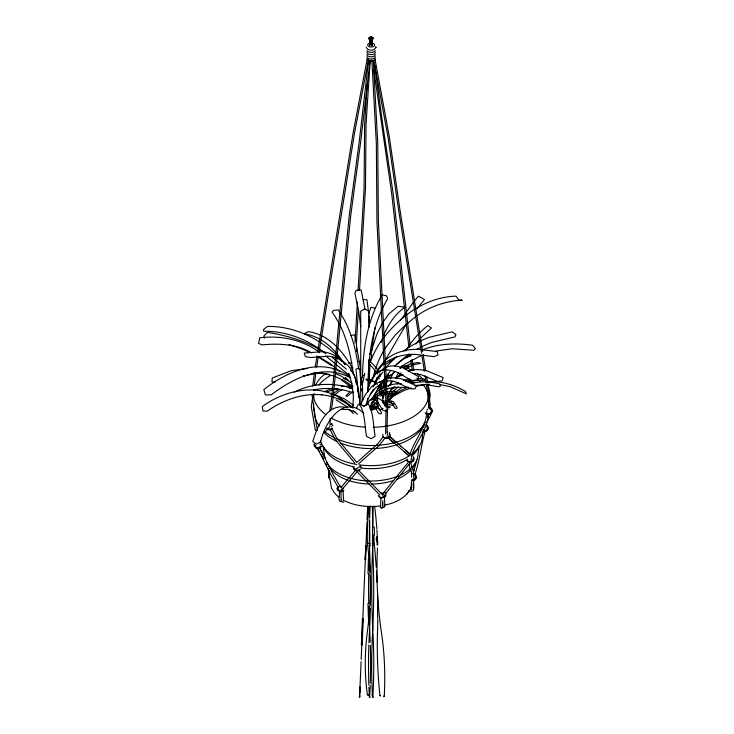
<?xml version="1.0" encoding="UTF-8"?>
<svg xmlns="http://www.w3.org/2000/svg" width="734" height="734" viewBox="0 0 734 734"><rect width="100%" height="100%" fill="white"/><g stroke="black" fill="none" stroke-linecap="round" stroke-linejoin="round"><path stroke-width="1.1" d="M377.166 405.663L377.212 400.801M328.676 470.063L328.603 476.935L329.419 478.843M385.561 434.06L386.047 409.444M386.992 432.739L387.543 405.874L378.359 221.228L377.762 143.515L373.285 60.216M362.064 390.607L362.128 388.46M362.238 384.166L362.33 380.955M367.807 391.928C368.138 360.064 370.844 326.768 387.644 298.83L386.671 295.894L382.267 294.765C367.275 319.666 363.018 349.09 362.422 377.689M368 573.841L368.395 558.877M377.276 397.195L377.432 394.589L377.762 408.434L380.561 409.811L383.075 408.407M328.768 470.081L328.575 475.467L329.364 477.384M380.588 506.662L380.937 497.505M382.552 506.937L382.882 500.616M361.348 645.14L362.412 618.377M362.183 645.158L363.247 618.395M377.542 397.727L377.698 393.846M428.702 408.26L428.849 404.874L426.482 384.744M430.032 409.609L430.197 404.773L427.803 384.322M352.843 408.223L353.384 396.241L351.659 382.744L348.687 373.129M359.541 405.095C359.944 394.176 357.733 382.974 353.127 373.065M364.908 559.638L365.945 545.766L365.743 559.657M360.403 687.079L359.541 697.08L359.568 687.061M381.249 394.571L381.478 390.396M354.999 343.081L357.394 302.142M358.064 290.774L364.064 188.418L364.605 124.688L367.284 83.731M358.348 309.895L356.421 342.879L356.651 351.577M359.486 290.563L365.477 188.216L366.027 124.486L370.193 60.775M385.405 492.578L385.267 494.716L383.579 496.973M413.581 456.796L413.444 458.933L411.756 461.191L409.499 462.227L407.242 461.328M368.551 64.39L368.771 60.977M369.817 45.049L370.202 40.159M382.616 394.204L382.882 390.378M339.677 490.863L339.016 499.771L339.888 501.478L341.796 501.377M368.596 60.371L359.22 141.836L349.136 216.447L331.584 398.351L329.676 411.728M370.064 60.417L360.688 141.882L350.604 216.493L333.053 398.397L331.456 409.544M371.753 45.701L372.404 40.049L371.67 39.627M367.67 391.387L368.037 388.277L370.927 380.35L375.138 374.322A73.281 32.03 57.7 0 1 398.048 372.643L411.994 380.762L417.123 380.322L418.554 376.726L404.608 368.606A73.281 32.03 57.7 0 0 381.698 370.294M371.514 352.109L374.946 327.529M312.666 386.011L314.336 373.588M314.235 385.166L315.895 372.753M313.776 403.544L313.326 406.764L317.437 430.234M330.181 418.472L330.025 425.206M383.166 388.405L384.203 382.717M384.579 387.112L384.864 385.139M312.803 396.277L311.271 406.819L315.427 430.537M413.664 471.659L414.783 463.906M419.187 446.061L418.041 453.933A46.903 27.075 0 0 1 411.765 467.475M423.408 429.436L422.463 436.014A51.316 29.626 0 0 1 358.935 464.787M423.729 427.243L424.362 422.857M428.399 407.553L429.023 403.232M429.335 401.067L430.271 394.589L428.261 385.754M369.973 364.394L369.184 379.808M315.244 366.817L316.895 356.669M317.804 351.026L353.21 132.285L367.128 59.335M316.657 367.101L318.299 356.953M319.033 352.439L354.614 132.57L368.541 59.628M426.821 411.168C426.436 427.032 415.086 439.06 410.205 453.566M428.491 414.178C427.72 429.151 416.646 440.519 412.187 454.392M370.413 361.394L371.707 355.21L371.294 354.063L369.532 353.797M384.258 492.413L383.533 493.184M380.12 507.13L381.698 508.378L382.524 507.093M377.001 400.681L377.047 403.608M382.368 507.937L382.662 506.341M369.697 45.866L370.34 42.499M371.321 45.031L372.175 40.544L371.661 39.994M425.032 431.665C421.032 445.758 419.756 460.447 414.967 474.338M384.726 506.185L383.864 507.634L382.588 507.066M382.653 394.965L382.983 403.012M367.376 694.859L368.174 694.676L367.376 694.859A343.659 271.039 -24.9 0 1 367.376 631.726A480.577 379.019 -24.9 0 0 368.826 618.918M368.807 313.776L370.899 307.307L375.056 308.197M385.46 495.634L384.937 497.257L381.405 497.946M375.881 47.875L376.047 47.141M382.873 434.152L382.873 436.491L384.598 437.785L387.414 438.005L390.038 436.537L390.185 434.4M383.075 493.074L383.185 492.606M411.82 483.761L410.664 488.853L406.572 494.551M382.662 398.745L385.607 391.598M387.167 401.168L389.093 392.873M371.532 40.297L371 40.838L370.119 40.498M366.046 405.205L367.11 401.048L371.523 391.919M370.386 354.027L376.937 333.915L382.029 323.832M371.844 39.434L371.652 40.15M377.588 407.095L378.193 405.489M413.499 471.797L416.894 459.943M387.414 398.195L388.405 395.002M384.882 386.598L386.91 381.01M384.662 388.892L382.185 395.929M387.873 397.094L389.791 393.039M381.084 342.512L382.625 338.255M374.955 383.249L377.12 377.313M331.236 424.344L331.456 423.729M385.607 378.505L387.047 375.432L388.46 374.991L388.506 374.056L386.717 378.001M383.533 493.799L382.616 495.881M366.339 405.296L369.404 400.516A45.655 13.23 80.9 0 1 378.377 403.085L382.845 410.242L385.946 411.104L387.864 409.425L383.396 402.269A45.655 13.23 80.9 0 0 374.423 399.7L372.147 402.718L370.175 407.104M356.623 407.856L358.008 404.783L359.486 403.984L364.165 406.205M387.781 379.065L390.149 374.753M360.926 403.929L365.339 394.8L370.899 387.543A69.647 39.076 65.3 0 1 396.232 382.093L410.196 388.772L415.022 388.837L416.389 385.891L402.416 379.203A69.647 39.076 65.3 0 0 379.57 382.469M390.304 379.028L393.727 372.184M395.736 378.193L398.645 372.395M383.781 335.053C388.552 324.29 394.965 313.877 404.994 307.298L398.149 306.161L388.892 313.969L382.542 322.822M410.434 462.42L385.295 494.046M370.202 383.047L375.074 373.734L381.68 365.798A69.583 47.499 31.4 0 1 414.765 354.32L434.069 356.66L437.987 354.999L437.207 351.595L417.894 349.256A69.583 47.499 31.4 0 0 384.809 360.733M374.312 376.129L378.212 368.679L384.148 361.532M370.688 400.223L376.322 392.341A43.012 28.975 18.8 0 1 397.534 383.763L401.489 383.772M386.882 436.391L387.836 434.216L387.469 431.831M410.783 460.108L411.737 457.933L411.655 456.025M427.004 410.104L427.472 409.251M385.157 360.504L406.462 323.822M371.092 403.929L375.019 398.452A24.543 19.818 6 0 1 377.891 395.965M370.367 406.599L374.835 400.149A24.543 19.818 6 0 1 377.707 397.663M373.184 386.91L377.689 378.955L382.845 372.074M372.753 397.911L380.643 384.001M355.274 470.751L355.614 470.155L341.2 487.248M400.581 368.532L402.305 365.587M430.06 413.453L431.39 411.187L430.766 408.618L428.555 407.251M405.764 350.925C411.398 341.172 418.976 332.511 427.849 325.566L431.482 327.97L420.454 338.227M406.884 357.742L409.15 354.008M389.892 396.14L392.24 392.332M426.858 421.949L430.968 414.582M427.28 417.307L428.959 414.664M387.983 400.782L395.158 392.497L401.526 387.772M385.341 406.269L386.46 404.517M359.128 696.805L359.954 696.823M343.182 491.459L339.53 491.56L338.631 489.89M354.981 469.586L354.843 468.898M370.239 43.517L369.78 40.113L370.514 39.636M400.792 319.969L413.315 302.344M332.933 425.243L331.584 426.326M337.851 488.642L337.301 489.899L338.989 490.33M354.054 467.65L353.513 468.916L355.201 469.338L360.807 466.218M366.358 546.032L365.532 546.013M370.918 408.636L375.469 403.434A26.919 17.873 57.7 0 1 378.01 401.984M384.955 405.526L386.047 403.948M372.918 695.327L372.202 695.126L372.918 695.327A622.836 359.596 60 0 0 372.973 633.268M340.31 485.972L340.31 486.853M413.343 461.145L411.535 462.236L409.572 462.163M332.236 428.197L329.318 429.234L326.694 428.61M338.246 486.523L336.842 488.468L338.356 490.569L340.98 491.202L343.907 490.156M360.155 469.448L359.394 470.476L357.568 470.934L355.733 470.567L354.66 469.173M369.367 696.924L370.074 697.061L369.367 696.924A622.836 359.596 60 0 1 368.936 687.226M386.056 367.762L387.35 366.046A79.098 61.197 -30.3 0 1 396.828 356.458M382.57 381.423L390.295 371.092M383.267 437.198L385.011 438.482L387.855 437.473L389.543 435.216L389.561 432.418M376.927 544.848C378.735 546.133 375.074 538.985 376.606 536.829M341.567 490.156L357.008 471.733L379.845 495M416.93 308.812L424.491 299.49L418.499 296.197L414.627 300.72M372.221 391.011L373.615 389.194M370.165 394.864L375.725 387.607L382.845 382.68M378.157 388.139L380.891 384.57M372.404 40.049L371.156 40.287M329.85 426.601L329.85 426.041M315.244 446.125L315.602 447.896L317.171 448.566L320.345 447.612L320.345 446.043M386.258 346.641L395.525 334.777L405.122 325.364L415.728 316.593M314.244 444.162L314.4 446.3L317.024 447.768L319.831 447.547L321.556 446.254M383.543 436.455L377.496 444.116L357.119 462.218M385.166 437.877L379.028 445.639L358.743 463.631M415.783 344.099L419.793 339.071M388.222 386.735L392.745 381.074M396.287 378.762L401.03 372.826M431.207 412.747L429.711 414.077M415.27 478.981L413.774 480.311M407.976 462.668L383.579 492.808M371.661 400.021L375.111 395.837A43.012 28.975 18.8 0 1 396.314 387.268L408.838 387.561M392.883 391.626L397.947 387.066M390.864 389.772L393.158 387.249M389.892 391.561L392.965 388.203A35.838 31.59 29.2 0 1 394.479 386.91M388.717 401.003L394.204 395.351L400.562 390.626L408.141 387.029M349.338 392.24L346.063 395.782L346.843 396.534L353.127 391.451M324.456 432.253L327.437 429.326M387.451 378.294L395.103 371.542M371.376 406.709L373.478 404.709A26.919 17.873 57.7 0 1 376.937 402.911M383.634 403.929L384.864 402.773M330.75 394.745L331.814 393.745M370.074 408.774L372.156 406.838A28.865 10.487 88.4 0 1 378.203 407.7M386.359 378.505L387.524 377.625M339.347 486.413L337.612 488.743L338.291 489.44M333.163 393.653L338.915 389.433M334.181 395.314L338.915 391.341L342.576 389.415M404.929 369.496L412.425 365.009L420.72 363.339L417.875 362.513L413.536 363.229L409.572 364.174L403.636 367.33M385.277 364.66L394.204 358.871M387.332 398.36L392.286 394.525L397.158 391.855M387.231 400.736L389.708 398.819M393.543 388.277L395.112 387.066M396.314 364.495L403.599 359.054L412.334 354.403M399.654 368.147L405.113 364.064L419.674 356.32L423.903 354.935M372.175 40.544L370.771 40.26M379.891 695.584L380.496 695.777L379.891 695.584A343.659 136.331 70.6 0 1 377.505 631.882A480.577 190.656 70.6 0 0 377.79 618.964M370.597 409.774L377.808 406.361M370.486 39.783L370.129 40.352M371.477 40.251L370.542 40.553M363.468 406.48L368.055 403.608C373.89 413.15 373.065 425.371 375.129 436.124L371.239 438.721L366.56 436.501C364.495 425.748 365.33 413.526 359.486 403.984M416.664 316.024C430.005 306.399 445.777 301.023 462.191 300.169L458.952 300.123L455.998 296.141C424.573 297.105 397.7 317.914 380.074 342.622A61.555 37.608 -57 0 0 370.156 362.578M371.266 409.306L374.248 407.746M394.13 395.828L402.902 391.029L411.058 387.873M341.007 489.459L343.246 488.284M324.281 391.828L332.089 388.084M372.028 410.187L376.68 408.177M294.242 392.103C312.216 382.9 333.915 382.148 352.889 388.717M382.827 497.322L380.744 497.982L379.001 496.698M327.08 392.112L331.86 389.956L337.924 388.635M372.799 409.214L374.395 408.499M327.318 428.362L329.337 427.491M379.928 371.055L381.212 370.523M422.389 349.925C438.271 343.439 455.695 342.906 472.503 345.219L475.375 348.604L474.017 350.237L452.052 348.788L435.546 351.127M378.597 372.413L377.248 372.817L377.359 373.67M407.553 356.999L410.829 356.036M371.028 40.388L369.78 40.113M423.665 431.225L426.17 430.519L427.454 428.216L426.757 425.665M423.582 431.922L426.637 431.124L428.307 428.491L427.601 425.555L425.83 424.555M331.52 429.5L329.685 429.968L327.859 429.592L327.107 428.61M427.555 414.086L429.225 413.664M411.618 480.32L414.123 479.687L415.453 477.421L414.829 474.852L412.618 473.485M389.681 361.293L391.818 360.779M359.807 469.586L357.192 470.21L354.568 469.586L353.054 467.475M408.81 461.392L409.361 461.264M411.251 383.662C420.509 380.671 430.363 381.753 439.675 383.919L440.547 385.974L438.712 386.772L425.968 384.616L414.582 385.497M411.508 481.009L414.582 480.302L416.343 477.715L415.756 474.77L414.04 473.714M313.491 390.002C326.749 387.075 340.805 388.506 353.614 392.818M410.921 487.881L411.737 487.706L411.545 483.146M416.297 386.249L426.124 384.267L429.473 384.267M410.985 489.303L411.802 489.147L411.37 489.33L411.407 482.036M314.418 373.67L304.399 375.909L303.243 375.533M343.971 502.056L342.081 502.194L341.209 500.496L340.943 491.422M401.379 366.275L408.095 365.752L409.379 366.532L401.021 367.385M407.242 381.781L409.847 381.487L416.16 382.57M350.788 335.566L354.926 334.75L355.568 340.328M423.472 430.996L426.271 430.702L427.885 429.362L428.307 428.821L427.518 426.738M331.089 424.114L332.548 424.124M387.341 401.14L389.249 400.975L391.121 401.874L394.837 407.921L396.25 408.609L397.259 407.93L393.534 401.893L391.672 400.993L389.754 401.159M320.63 446.217L321.107 446.18M411.389 480.082L414.196 479.871L415.921 478.568L415.93 476.238M321.345 394.8L322.024 394.754M341.227 386.304L348.558 386.203L352.715 386.956M315.482 373.459L323.877 373.432L328.96 374.386M427.344 381.891C440.694 380.652 453.777 384.598 465.2 391.35L466.374 393.855L450.346 386.735L439.473 384.488M307.564 368.413L291.169 370.753L272.314 377.973L271.892 381.763L275.039 382.386M313.675 372.909L321.602 373.092L334.025 376.019M341.769 409.37L348.485 409.554L355.228 412.022M385.671 438.446L389.203 437.758L389.534 435.913M416.784 378.441L424.316 379.056L425.014 380.432L413.811 380.148M363.027 299.555L366.936 299.756L368.45 311.372M382.423 493.367L381.111 492.927M384.818 405.682L386.378 405.838M411.123 382.689L414.013 383.029M387.157 405.92L389.708 406.278L390.149 407.177L389.598 407.755L387.047 407.398M408.664 491.064L412.526 491.11L413.71 489.505L413.425 480.926M349.375 388.258L351.448 388.635M341.136 487.312L341.906 487.486M372.523 697.144L373.23 696.951L372.523 697.144A622.836 359.596 -60 0 1 372.523 634.011A870.983 502.863 -60 0 0 372.523 545.72A791.114 456.75 -60 0 1 373.257 506.221M319.785 444.042L321.088 444.345M315.996 445.501L314.556 445.162L313.987 444.162M384.267 696.144L383.561 696.282L384.267 696.144A343.659 203.538 -61.3 0 0 381.506 632.992A480.577 284.627 -61.3 0 1 377.478 548.004M369.762 695.098L369.055 695.236L369.762 695.098A622.836 359.596 -60 0 0 370.193 685.4M334.236 394.369L344.374 398.801L353.476 405.186M289.022 344.503L301.39 348.705L309.675 352.586M374.487 542.756L374.166 542.793A480.577 190.656 70.6 0 1 376.221 567.217M346.659 407.654C326.841 402.25 317.483 426.454 312.748 441.51L316.501 444.116L320.602 441.813C324.786 423.142 342.668 393.855 363.697 413.169M387.424 401.507L393.727 404.049L393.47 405.241L391.736 405.315L385.433 402.782A26.919 17.873 57.7 0 0 383.176 402.37M350.274 377.744C323.602 363.238 293.031 378.01 271.241 394.855L265.451 394.947L263.827 389.662C287.306 370.652 323.731 355.889 350.274 377.368M425.069 412.857L427.326 413.857L430.133 413.637L432.28 411.811L431.629 409.71M336.236 373.872L342.163 376.597M335.007 376.469L344.888 381.01L352.87 386.442M339.08 398.525L347.017 403.159L352.88 407.618M311.711 352.935C297.013 344.017 278.81 343.264 262.075 344.888L258.625 343.429L259.698 337.869C280.452 335.144 301.94 339.594 319.024 351.925M325.676 355.907L349.797 375.735M318.336 356.614L330.685 364L339.952 371.734M343.154 377.992L346.008 379.735M429.977 407.48L431.693 408.535L432.28 411.48L430.519 414.068L427.445 414.783L425.729 413.728M325.878 353.302C308.353 341.815 287.976 335.548 267.387 332.401L263.864 336.053L264.497 338.145M316.822 356.073L331.392 365.514M350.54 406.535C325.969 386.368 291.141 394.066 267.222 411.205L262.937 410.967L262.304 406.572C287.811 387.57 328.318 381.047 351.109 407.59M336.089 399.883L346.255 406.287L347.824 407.911M372.964 398.076L376.551 400.351M372.799 401.617L377.276 404.452M343.053 377.203L351.916 383.24M341.741 380.386L351.494 387.02M325.3 353.384C307.941 339.365 286.141 331.016 263.726 331.273L263.497 329.63L267.268 326.447C297.481 325.878 325.841 341.75 345.237 364.257M375.019 396.259L376.872 397.58M373.863 397.47L375.716 398.791M406.774 460.209L408.499 461.502L411.315 461.714L413.939 460.255L414.086 458.117M368.982 360.834L371.395 362.688A33.204 25.607 31.1 0 1 379.184 372.624M410.489 454.465L389.359 436.106M332.273 357.394L346.448 369.22M353.228 410.792L357.596 414.242M405.507 450.162L409.985 454.034M401.03 446.3L401.535 446.74M404.214 451.667L408.554 455.419M409.058 455.851L388.02 437.583M345.466 377.542L348.678 380.616M389.653 436.4L395.277 441.831M387.919 437.464L393.525 442.932M358.889 470.659L382.331 494.551M349.393 409.544L353.311 413.609M350.54 370.257L352.054 371.973M326.731 466.338L325.942 464.062M385.919 493.89L385.763 496.037L383.139 497.496L380.331 497.285L378.184 495.459M338.457 490.156L339.53 491.56M356.586 462.136L336.456 437.767L331.777 428.179M354.706 463.007L334.658 438.776L330.493 430.142M375.395 46.893L375.881 47.582M360.119 465.787L361.33 467.475M344.943 364.826C335.86 350.008 322.098 336.245 304.151 333.823L308.234 331.64C328.786 334.493 343.512 351.669 352.715 369.064M319.519 447.887L325.217 457.64M317.767 449.116L319.648 451.97M378.937 408.489L381.726 413.077L380.469 413.967L378.597 413.214L375.808 408.636A28.865 10.487 88.4 0 0 369.762 406.563M343.209 500.157L343.595 500.762L343.09 491.303M340.062 486.321L332.401 473.109L319.281 446.969M338.126 487.183L330.502 474.017L317.418 448.034M321.428 454.878L323.492 458.924M341.172 499.524L341.42 500.074M411.526 466.439L413.416 471.384L413.737 478.614M409.682 467.512L411.563 472.448L411.444 471.687L411.609 477.164M379.423 374.45L380.019 376.45M378.23 375.826L379.129 378.817M355.66 381.432L356.577 384.533M366.238 47.141L366.404 47.875M331.621 488.853L328.144 468.338M360.733 369.908L356.348 345.384M371.872 42.168L372.487 45.517M374.964 58.922L389.194 136.001L399.947 209.796L422.665 351.65M373.845 60.463L387.873 136.423L398.626 210.218L421.527 353.201M358.779 369.294C355.751 348.393 350.604 327.309 338.071 309.904L333.401 310.51L332.098 312.106C345.182 330.245 350.549 352.32 353.32 374.166M357.77 389.827L358.155 391.984M381.561 382.643L382.469 389.029M380.368 384.01L381.533 394.461M423.206 355.027L425.729 370.789M426.637 376.423L427.537 382.047M421.885 355.449L424.408 371.211M425.133 375.716L426.215 382.469M412.068 359.357L413.747 370.303M410.774 360.504L412.288 370.349M365.037 309.271L361.119 289.958L356.128 290.297L354.88 293.114L358.587 310.675L360.779 326.676M323.098 446.061L324.244 453.933A46.903 27.075 0 0 0 324.767 457.979M312.014 394.589L314.666 412.958A56.472 32.608 0 0 0 319.29 425.876M374.643 65.023L383.01 126.303L393.112 193.152L410.095 344.943M373.808 69.611L391.644 193.198L408.884 347.255M411.058 462.87L411.636 467.2M409.269 464.576L409.572 466.751M380.818 383.075L381.533 389.35M358.541 395.342L358.788 397.571M379.854 394.213L379.432 389.837A24.901 15.038 -57.6 0 0 378.588 386.901M377.313 388.497L377.634 391.782M361 404.361L360.486 386.093L361.908 377.863L362.679 375.707L364.624 374.927L364.679 373.615L362.449 384.121L362.752 400.158M361.192 385.176L359.632 368.89L357.586 368.349L355.999 369.275L357.651 386.708M380.12 373.496L380.285 375.67M383.423 382.093L383.662 385.368M381.019 385.57L381.249 388.855M361.477 389.038L361.614 390.965M357.807 388.635L357.999 391.525M368.817 315.803L369.358 324.694M372.175 39.673L372.487 45.38M371.863 60.417L376.349 143.726L376.946 221.439L386.121 406.086M382.634 391.103L382.772 394.094M384.442 496.808L384.809 505.588M382.616 502.643L382.753 505.937M377.432 536.802L377.753 544.848M358.853 397.424L357.192 384.341L354.348 375.505A79.859 48.472 -54.6 0 0 328.327 356.201L310.62 357.559L305.316 356.596L304.261 353.063L321.969 351.696A79.859 48.472 -54.6 0 1 341.87 361.376M368 603.348L368.395 617.854M374.239 526.92L374.45 534.921M369.211 380.955L369.285 383.818M413.6 480.385L413.682 488.037M377.551 603.66L377.606 618.028M367.67 398.397L367.67 402.81M368.963 327.355L368.963 311.179L364.633 308.931L360.724 311.179L360.724 379.313M368.963 359.21L368.963 386.699M376.432 570.492A480.577 190.656 70.6 0 1 377.092 582.383M377.515 593.356A480.577 190.656 70.6 0 1 377.744 603.504M374.12 541.765A436.831 173.297 70.6 0 1 373.845 534.673M374.615 506.533A436.831 258.726 -61.3 0 1 376.836 528.691M376.918 529.82A436.831 258.726 -61.3 0 1 377.533 541.655M369.587 628.68A870.983 502.863 -60 0 0 369.762 631.965A622.836 359.596 -60 0 1 370.23 642.195M369.422 625.386A870.983 502.863 -60 0 1 368.771 606.532M368.707 603.174A870.983 502.863 -60 0 1 368.707 573.685M368.771 570.492A870.983 502.863 -60 0 1 369.349 552.298M369.496 549.069A870.983 502.863 -60 0 1 369.762 543.674A791.114 456.75 -60 0 0 369.551 519.718M369.092 506.267A791.114 456.75 -60 0 1 369.496 517.47M370.331 645.287A622.836 359.596 -60 0 1 370.266 683.253M375.184 48.352A4.184 2.413 0 0 1 371.138 50.141A4.184 2.413 0 0 1 367.101 48.352M372.046 43.077A3.477 2.009 0 0 1 373.991 46.169A3.477 2.009 0 0 1 368.294 46.169A3.477 2.009 0 0 1 370.239 43.077M375.184 50.582A4.184 2.413 0 0 1 371.138 52.371A4.184 2.413 0 0 1 367.101 50.582M375.331 52.178A4.184 2.413 0 0 1 371.138 54.6A4.184 2.413 0 0 1 366.954 52.178M375.331 54.408A4.184 2.413 0 0 1 371.138 56.821A4.184 2.413 0 0 1 366.954 54.408M375.331 56.628A4.184 2.413 0 0 1 371.138 59.05A4.184 2.413 0 0 1 366.954 56.628M375.331 58.858A4.184 2.413 0 0 1 371.138 61.271A4.184 2.413 0 0 1 366.954 58.858M362.568 625.249A480.577 9.735 -88.4 0 0 362.211 634.204A343.659 6.964 -88.4 0 1 361.183 659.49M362.651 623.028A480.577 9.735 -88.4 0 1 365.477 556.464M365.587 554.179A480.577 9.735 -88.4 0 1 365.945 546.279A436.831 8.845 -88.4 0 0 366.963 521.993M367.596 506.267A436.831 8.845 -88.4 0 1 367.046 519.92M361.1 661.628A343.659 6.964 -88.4 0 1 359.733 692.786M359.632 694.942A343.659 6.964 -88.4 0 1 359.541 697.08M368.908 556.748A480.577 379.019 -24.9 0 0 367.376 543.435A436.831 344.521 -24.9 0 1 368.872 507.121M369.018 557.858A480.577 379.019 -24.9 0 1 369.018 616.789M425.243 422.298A56.472 32.608 0 0 1 335.787 438.382M333.897 437.464A56.472 32.608 0 0 1 324.593 431.418M414.068 465.007A44.444 25.662 0 0 1 412.517 467.732M411.178 469.503A44.444 25.662 0 0 1 396.626 479.385M393.36 480.586A44.444 25.662 0 0 1 371.138 484.018M369.037 483.99A44.444 25.662 0 0 1 348.925 480.586M347.824 480.201A44.444 25.662 0 0 1 329.19 466.833M411.068 468.145A46.903 27.075 0 0 1 400.663 474.981M398.709 475.843A46.903 27.075 0 0 1 326.722 462.631M418.334 447.74A48.857 28.204 0 0 1 411.967 455.933M407.627 459.2A48.857 28.204 0 0 1 360.559 467.98M354.082 466.87A48.857 28.204 0 0 1 323.951 447.74M356.788 464.457A51.316 29.626 0 0 1 320.4 440.437M423.316 425.454A54.013 31.186 0 0 1 398.149 444.391M397.131 444.721A54.013 31.186 0 0 1 340.879 443.208M336.741 441.428A54.013 31.186 0 0 1 324.364 432.977M409.086 490.982A40.196 23.204 0 0 1 384.882 505.13M380.533 505.882A40.196 23.204 0 0 1 344.631 500.762M338.805 497.101A40.196 23.204 0 0 1 332.318 489.33M428.711 391.828A57.683 33.305 0 0 1 373.285 427.28M365.771 427.16A57.683 33.305 0 0 1 331.245 418.059M325.795 414.591A57.683 33.305 0 0 1 313.455 394.002M315.418 385.378A57.683 33.305 0 0 1 324.96 374.046M333.098 368.963A57.683 33.305 0 0 1 335.025 368.028M348.531 363.358A57.683 33.305 0 0 1 351.788 362.624M358.293 361.532A57.683 33.305 0 0 1 360.403 361.275M406.26 367.578A57.683 33.305 0 0 1 411.93 370.45M417.325 374.046A57.683 33.305 0 0 1 422.683 379.047M313.482 398.03A57.683 33.305 0 0 1 314.225 393.681M318.868 385.029A57.683 33.305 0 0 1 330.355 375.56M350.696 367.973A57.683 33.305 0 0 1 352.889 367.514M418.141 379.799A57.683 33.305 0 0 1 420.408 381.781M423.417 385.029A57.683 33.305 0 0 1 428.711 396.947M372.863 631.112A870.983 502.863 60 0 1 372.918 543.903A791.114 456.75 60 0 0 372.927 535.884M372.276 506.451A791.114 456.75 60 0 1 372.863 527.819M405.379 381.35A35.838 31.59 29.2 0 1 411.719 380.184M397.057 383.91A35.838 31.59 29.2 0 1 398.764 382.818M403.379 380.561A35.838 31.59 29.2 0 1 409.471 378.827M381.01 394.14A16.102 4.872 -77.1 0 1 381.313 391.974M377.23 384.442A24.901 15.038 -57.6 0 0 373.092 381.221L366.339 380.065L365.927 379.111L370.973 379.882A24.901 15.038 -57.6 0 1 375.624 383.864M396.039 378.074A73.042 41.664 57.3 0 1 403.012 374.643M412.554 373.441A73.042 41.664 57.3 0 1 421.298 374.753L437.198 381.386L442.162 380.964L443.152 377.588L427.252 370.945A73.042 41.664 57.3 0 0 407.976 371.165M399.342 376.469A73.042 41.664 57.3 0 1 401.984 374.276M370.009 364.972A33.204 25.607 31.1 0 1 377.322 374.019M386.974 381.616A33.36 2.312 -67.4 0 1 386.084 384.634M391.341 381.111A33.36 2.312 -67.4 0 1 390.295 385.056M394.828 366.165A79.098 61.197 -30.3 0 1 409.26 354.127M416.6 349.531A79.098 61.197 -30.3 0 1 432.418 342.255L454.997 336.897L455.942 334.539L452.052 331.851L429.473 337.218A79.098 61.197 -30.3 0 0 403.663 350.962M380.212 396.094A24.543 19.818 6 0 1 388.047 393.387L395.452 392.892L396.397 392.222L395.635 391.204L388.222 391.69A24.543 19.818 6 0 0 378.689 395.415M382.974 400.975A26.919 17.873 57.7 0 1 386.286 401.269M375.294 382.405A33.489 25.681 -32.4 0 1 378.304 376.625M373.12 378.239A61.555 37.608 -57 0 1 374.973 370.78M375.624 368.688A61.555 37.608 -57 0 1 386.249 346.641M370.358 572.318A870.983 502.863 60 0 0 369.367 545.49A791.114 456.75 60 0 1 369.578 521.544M370.422 575.502A870.983 502.863 60 0 1 370.422 604.99M370.358 608.348A870.983 502.863 60 0 1 369.367 633.781A622.836 359.596 60 0 0 368.945 642.874M369.67 518.167A791.114 456.75 60 0 1 370.147 505.864M368.863 685.079A622.836 359.596 60 0 1 368.863 645.039M368.174 543.279L367.376 543.435L368.174 543.279M371.854 38.663L372.101 39.287L373.193 38.801L371.854 38.663M369.184 37.287L369.431 37.819L370.523 37.37L369.184 37.287M370.248 38.911L370.248 39.544L371.496 39.186L370.248 38.911M372.523 545.371L373.23 545.536L372.523 545.371M372.331 543.545L373.037 543.729L372.331 543.545M369.367 545.5L370.083 545.646L369.367 545.5M369.174 543.665L369.881 543.839L369.174 543.665M370.899 36.801C370.642 38.462 373.468 36.388 370.899 36.801M372.523 37.471L372.698 38.269L373.597 38.012L372.523 37.471M368.973 38.48L368.615 39.049L369.964 38.957L368.973 38.48"/></g></svg>
